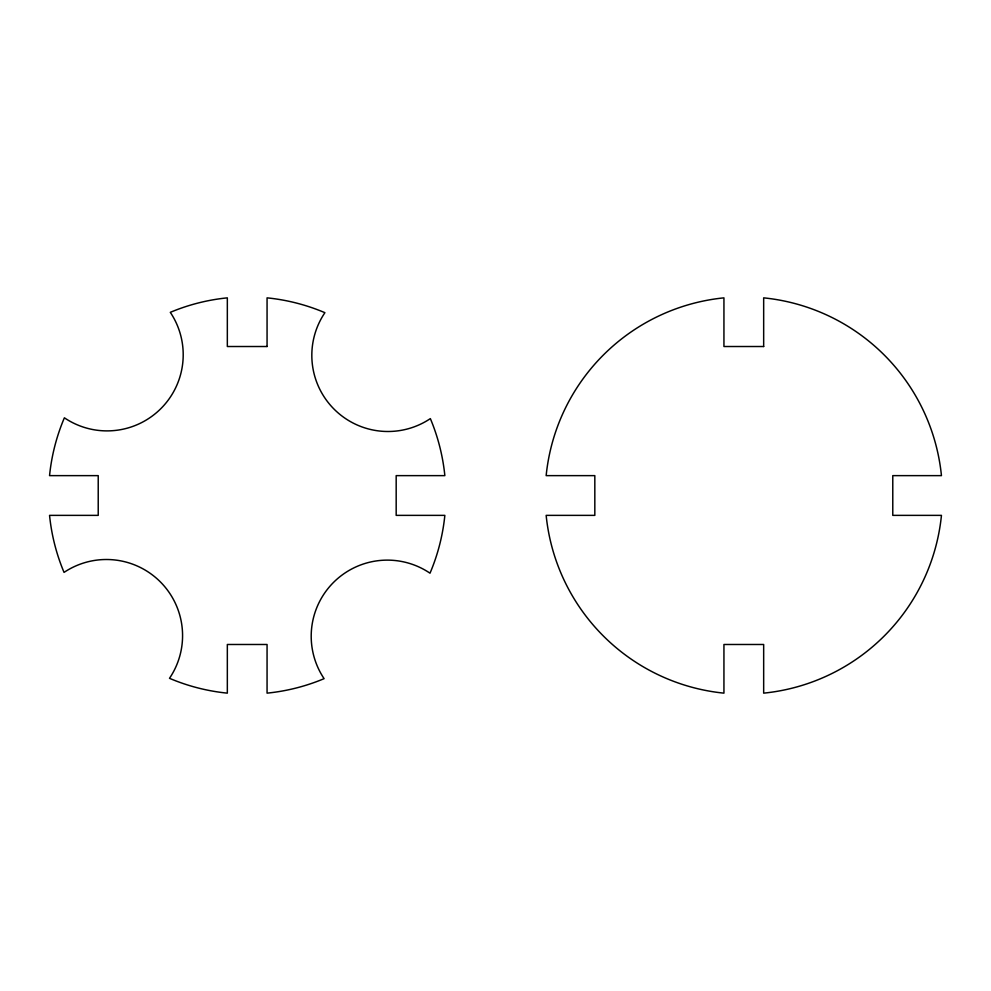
<?xml version="1.0" encoding="UTF-8"?>
<svg xmlns="http://www.w3.org/2000/svg" width="991" height="991" viewBox="0 0 991 991"><rect width="100%" height="100%" fill="white"/><g stroke="black" fill="none" stroke-linecap="round" stroke-linejoin="round"><path stroke-width="1.49" d="M267.062 346.516L227.335 346.516L227.335 297.857A198.646 198.646 0 0 0 170.303 312.338A76.146 76.146 0 0 1 64.378 417.806A198.646 198.646 0 0 0 49.55 475.63L98.22 475.63L98.22 515.37L49.55 515.37A198.646 198.646 0 0 0 64.043 572.389A76.146 76.146 0 0 1 169.498 678.315A198.646 198.646 0 0 0 227.335 693.143L227.335 644.484L267.062 644.484L267.062 693.143A198.646 198.646 0 0 0 324.094 678.662A76.146 76.146 0 0 1 430.007 573.194A198.646 198.646 0 0 0 444.848 515.37L396.177 515.37L396.177 475.63L444.848 475.63A198.646 198.646 0 0 0 430.354 418.611A76.146 76.146 0 0 1 324.899 312.685A198.646 198.646 0 0 0 267.062 297.857L267.062 346.516M763.665 346.516L723.938 346.516L723.938 297.857A198.646 198.646 0 0 0 546.152 475.63L594.823 475.63L594.823 515.37L546.152 515.37A198.646 198.646 0 0 0 723.938 693.143L723.938 644.484L763.665 644.484L763.665 693.143A198.646 198.646 0 0 0 941.45 515.37L892.78 515.37L892.78 475.63L941.45 475.63A198.646 198.646 0 0 0 763.665 297.857L763.665 346.516"/></g></svg>
